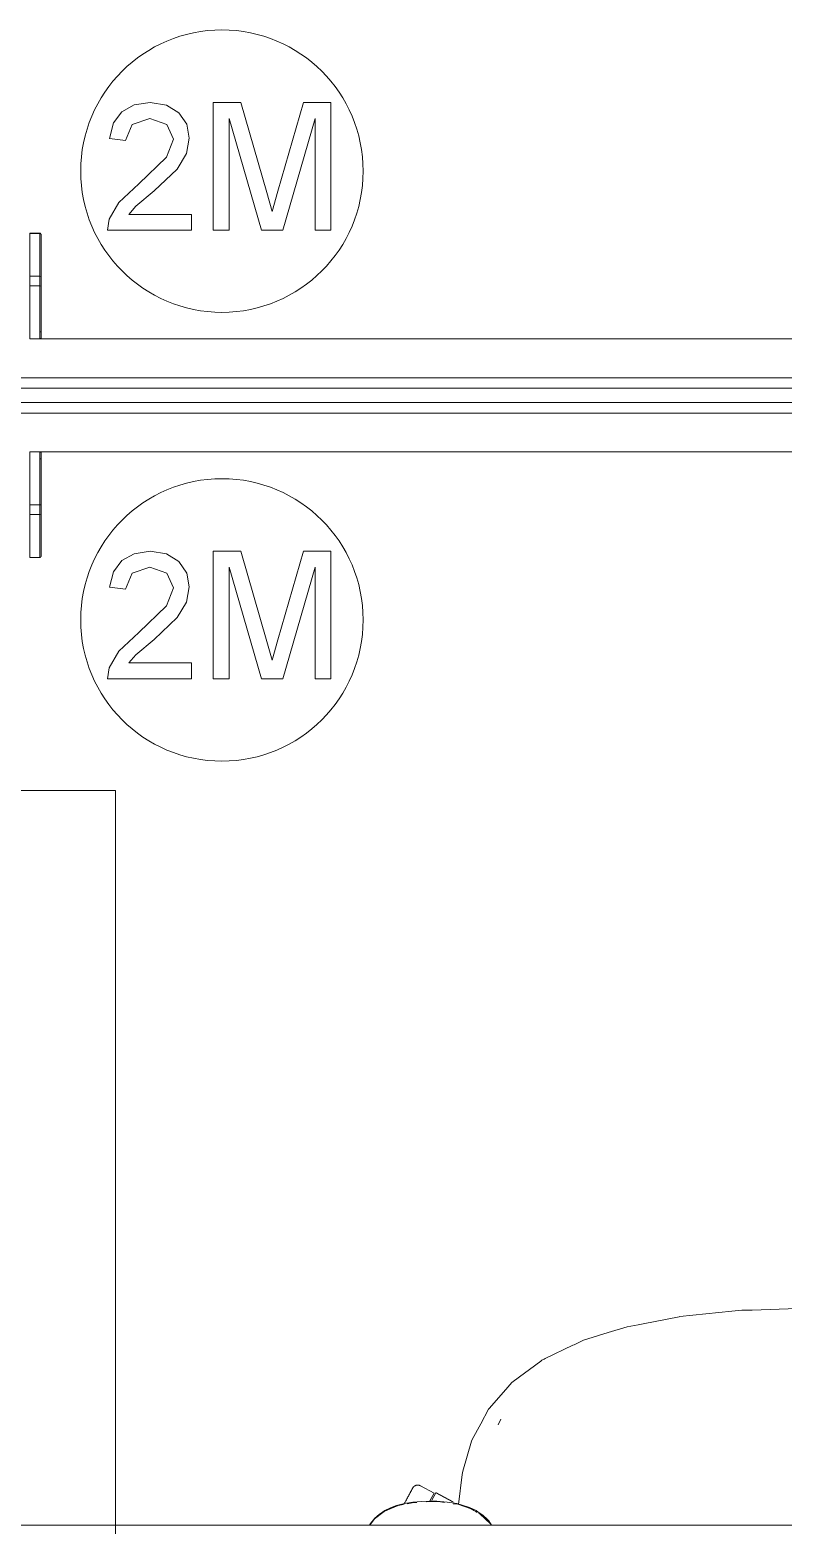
# Model space of a CAD drawing. Header units: millimetres. Extents: x 155927 to 317870, y -36033 to 97293.
# Drawn here: x 222443 to 222976, y 16767 to 17825 of the extents above; entities that cross this region are included whole.
import ezdxf

# ---------------------------------------------------------------- set-up
doc = ezdxf.new("R2010")
doc.units = ezdxf.units.MM
doc.header["$MEASUREMENT"] = 0
doc.layers.add('G-IMPT', color=8, linetype='CONTINUOUS', lineweight=9)
doc.layers.add('I-FURN', color=8, linetype='CONTINUOUS', lineweight=9)

msp = doc.modelspace()

# ---------------------------------------------------------------- linework, layer by layer
at = {"layer": 'G-IMPT'}
for p, q in [((223006.6, 16920.6), (222954.4, 16918.9)), ((222877.3, 16909.2), (222902.7, 16914.1)), ((222903.1, 16914.2), (222902.7, 16914.1)), ((222903.1, 16914.2), (222940.1, 16918)), ((222940.1, 16918), (222947.2, 16918.7)), ((222954.4, 16918.9), (222947.2, 16918.7)), ((222835.1, 16897.5), (222852.4, 16902.9)), ((222852.4, 16902.9), (222866, 16907)), ((222866, 16907), (222873.6, 16908.5)), ((222877.3, 16909.2), (222873.6, 16908.5)), ((222807.8, 16884.6), (222827.4, 16893.9)), ((222827.4, 16893.9), (222828.4, 16894.3)), ((222835.1, 16897.5), (222828.4, 16894.3)), ((222804.7, 16882.8), (222785.3, 16868.3)), ((222804.7, 16882.8), (222805.5, 16883.3)), ((222805.5, 16883.3), (222807.1, 16884.2)), ((222807.8, 16884.6), (222807.1, 16884.2)), ((222781.4, 16864.3), (222784.3, 16867.5)), ((222785.3, 16868.3), (222784.3, 16867.5)), ((222781.4, 16864.3), (222768.4, 16849.5)), ((222762.2, 16838.4), (222767.8, 16848.8)), ((222768.4, 16849.5), (222767.8, 16848.8)), ((222756.2, 16827.1), (222762.2, 16838.4)), ((222776.4, 16841.5), (222774.5, 16837.6)), ((222775.2, 16839.2), (222774.5, 16837.6)), ((222776.4, 16841.5), (222775.2, 16839.2)), ((222749.6, 16804.7), (222755.6, 16826)), ((222755.6, 16826), (222756.2, 16827.1)), ((222749.6, 16804.7), (222749, 16802.4)), ((222746.6, 16781.1), (222749, 16802.4)), ((222714.1, 16782.8), (222708.2, 16781.8)), ((222710.1, 16781.7), (222713.8, 16782.4)), ((222713.8, 16782.4), (222717, 16782.6)), ((222714.1, 16782.8), (222720.3, 16783.4)), ((222726.6, 16783.6), (222720.3, 16783.4)), ((222723.5, 16783), (222726.6, 16783.2)), ((222731.1, 16783.5), (222726.6, 16783.6)), ((222733.8, 16783), (222726.6, 16783.2)), ((222731.1, 16783.5), (222738.5, 16782.9)), ((222733.8, 16783), (222736.6, 16782.6)), ((222745.2, 16781.8), (222738.5, 16782.9)), ((222687, 16771), (222693.8, 16776.2)), ((222690.3, 16774.2), (222687.2, 16771.5)), ((222694.3, 16776.9), (222690.3, 16774.2)), ((222693.8, 16776.2), (222698.2, 16778.1)), ((222694.3, 16776.9), (222698.4, 16778.8)), ((222703.8, 16780.4), (222698.2, 16778.1)), ((222702.7, 16780.4), (222698.4, 16778.8)), ((222702.7, 16780.4), (222708.2, 16781.8)), ((222703.8, 16780.4), (222707.3, 16781.1)), ((222742.8, 16781.7), (222746.1, 16781.3)), ((222749.1, 16780.8), (222745.2, 16781.8)), ((222746.1, 16781.3), (222755.4, 16778.2)), ((222749.1, 16780.8), (222754.2, 16779.1)), ((222754.2, 16779.1), (222758.9, 16776.9)), ((222755.4, 16778.2), (222757.9, 16776.8)), ((222758.4, 16776.5), (222759.8, 16775.6)), ((222758.9, 16776.9), (222760.2, 16776.1)), ((222763.7, 16773.6), (222760.2, 16776.1)), ((222760.6, 16775.2), (222763.7, 16773.3)), ((222761.7, 16774.5), (222763.1, 16773.2)), ((222761.7, 16774.5), (222769.1, 16767.6)), ((222763.3, 16773.1), (222766.8, 16770)), ((222766.7, 16770.8), (222763.7, 16773.6)), ((222763.7, 16773.3), (222769.1, 16767.6)), ((222683.5, 16766.6), (222684.2, 16767.8)), ((222683.8, 16766.6), (222687, 16771)), ((222684.2, 16767.8), (222687.2, 16771.5)), ((222766.7, 16770.8), (222767.9, 16769.5)), ((222769.1, 16767.6), (222766.8, 16770)), ((222769.8, 16766.6), (222767.9, 16769.5))]:
    msp.add_line(p, q, dxfattribs=at)
at = {"layer": 'I-FURN'}
for p, q in [((222508.1, 17767.4), (222502.2, 17759.5)), ((222516.9, 17772.3), (222508.1, 17767.4)), ((222528.3, 17773.9), (222516.9, 17772.3)), ((222539.7, 17772.1), (222528.3, 17773.9)), ((222548.5, 17766.7), (222539.7, 17772.1)), ((222592.3, 17773.9), (222572.9, 17773.9)), ((222572.9, 17773.9), (222572.9, 17683.5)), ((222610.8, 17710.2), (222592.3, 17773.9)), ((222636.8, 17773.9), (222618.6, 17711.3)), ((222656.2, 17773.9), (222636.8, 17773.9)), ((222656.2, 17683.5), (222656.2, 17773.9)), ((222502.2, 17759.5), (222499.4, 17748.5)), ((222510.7, 17747.1), (222515.5, 17758.5)), ((222515.5, 17758.5), (222528, 17762.6)), ((222528, 17762.6), (222540, 17758.4)), ((222540, 17758.4), (222544.6, 17748.1)), ((222554.1, 17758.6), (222548.5, 17766.7)), ((222555.9, 17748.7), (222554.1, 17758.6)), ((222584.2, 17683.5), (222584.2, 17762.6)), ((222584.2, 17762.6), (222606.9, 17683.5)), ((222622.2, 17683.5), (222644.9, 17762.6)), ((222644.9, 17762.6), (222644.9, 17683.5)), ((222499.4, 17748.5), (222510.7, 17747.1)), ((222544.6, 17748.1), (222539.8, 17735.3)), ((222553.9, 17738), (222555.9, 17748.7)), ((222539.8, 17735.3), (222520.2, 17716.4)), ((222547.3, 17726.9), (222553.9, 17738)), ((222531.1, 17711.5), (222547.3, 17726.9)), ((222520.2, 17716.4), (222506.1, 17703.3)), ((222518.1, 17700.6), (222531.1, 17711.5)), ((222614.6, 17696.9), (222610.8, 17710.2)), ((222618.6, 17711.3), (222614.6, 17696.9)), ((222506.1, 17703.3), (222499.2, 17691.3)), ((222513, 17694.8), (222518.1, 17700.6)), ((222557.4, 17694.8), (222513, 17694.8)), ((222557.4, 17683.5), (222557.4, 17694.8)), ((222499.2, 17691.3), (222498, 17683.5)), ((222498, 17683.5), (222557.4, 17683.5)), ((222572.9, 17683.5), (222584.2, 17683.5)), ((222606.9, 17683.5), (222622.2, 17683.5)), ((222644.9, 17683.5), (222656.2, 17683.5)), ((222443.1, 17681.4), (222450.1, 17681.4)), ((222443.1, 17681.3), (222443.1, 17681.4)), ((222443.1, 17681.4), (222450.1, 17681.4)), ((222443.1, 17681.4), (222450.1, 17681.4)), ((222450.1, 17681.3), (222443.1, 17681.3)), ((222443.1, 17651), (222443.1, 17681.3)), ((222450.1, 17681.3), (222450.1, 17681.4)), ((222450.1, 17651), (222450.1, 17681.3)), ((222450.8, 17681.1), (222450.8, 17681.1)), ((222451.1, 17680.4), (222451.1, 17650.2)), ((222451.1, 17680.4), (222451.1, 17650.2)), ((222450.1, 17651), (222443.1, 17651)), ((222443.1, 17644.1), (222443.1, 17651)), ((222450.1, 17644.1), (222450.1, 17651)), ((222450.1, 17644.1), (222443.1, 17644.1)), ((222443.1, 17606.6), (222443.1, 17644.1)), ((222450.1, 17606.6), (222450.1, 17644.1)), ((222451.1, 17611.6), (222451.1, 17650.2)), ((222451.1, 17650.2), (222451.1, 17644.6)), ((222451.1, 17644.6), (222451.1, 17607.6)), ((222450.1, 17611.6), (222451.1, 17611.6)), ((222451.1, 17607.6), (222451.1, 17611.6)), ((222450.1, 17606.6), (222443.1, 17606.6)), ((222450.1, 17606.6), (222443.1, 17606.6)), ((222450.1, 17606.6), (223303.8, 17606.6)), ((223303.8, 17606.6), (222450.1, 17606.6)), ((222451.1, 17607.6), (222451.1, 17607.6)), ((222224.7, 17579.1), (223262.9, 17579.1)), ((223262.9, 17571.6), (222224.7, 17571.6)), ((222224.7, 17561.6), (223262.9, 17561.6)), ((223262.9, 17554.1), (222224.7, 17554.1)), ((222443.1, 17526.6), (222450.1, 17526.6)), ((222450.1, 17526.6), (222443.1, 17526.6)), ((222443.1, 17489.1), (222443.1, 17526.6)), ((223303.8, 17526.6), (222450.1, 17526.6)), ((222450.1, 17526.6), (223303.8, 17526.6)), ((222450.1, 17489.1), (222450.1, 17526.6)), ((222451.1, 17521.6), (222451.1, 17525.6)), ((222451.1, 17525.6), (222451.1, 17488.6)), ((222451.1, 17521.6), (222450.1, 17521.6)), ((222451.1, 17483), (222451.1, 17521.6)), ((222450.1, 17489.1), (222443.1, 17489.1)), ((222443.1, 17482.2), (222443.1, 17489.1)), ((222450.1, 17482.2), (222443.1, 17482.2)), ((222443.1, 17451.9), (222443.1, 17482.2)), ((222450.1, 17482.2), (222450.1, 17489.1)), ((222450.1, 17451.9), (222450.1, 17482.2)), ((222451.1, 17488.6), (222451.1, 17483)), ((222451.1, 17483), (222451.1, 17452.8)), ((222451.1, 17483), (222451.1, 17452.8)), ((222450.1, 17451.9), (222443.1, 17451.9)), ((222443.1, 17451.8), (222443.1, 17451.9)), ((222450.1, 17451.8), (222443.1, 17451.8)), ((222450.1, 17451.8), (222443.1, 17451.8)), ((222443.1, 17451.8), (222450.1, 17451.8)), ((222450.1, 17451.8), (222450.1, 17451.9)), ((222450.8, 17452.1), (222450.8, 17452.1)), ((222508.1, 17449.7), (222502.2, 17441.7)), ((222516.9, 17454.5), (222508.1, 17449.7)), ((222528.3, 17456.2), (222516.9, 17454.5)), ((222539.7, 17454.4), (222528.3, 17456.2)), ((222548.5, 17448.9), (222539.7, 17454.4)), ((222592.3, 17456.2), (222572.9, 17456.2)), ((222572.9, 17456.2), (222572.9, 17365.8)), ((222610.8, 17392.4), (222592.3, 17456.2)), ((222636.8, 17456.2), (222618.6, 17393.6)), ((222656.2, 17456.2), (222636.8, 17456.2)), ((222656.2, 17365.8), (222656.2, 17456.2)), ((222502.2, 17441.7), (222499.4, 17430.7)), ((222510.7, 17429.3), (222515.5, 17440.7)), ((222515.5, 17440.7), (222528, 17444.9)), ((222528, 17444.9), (222540, 17440.6)), ((222540, 17440.6), (222544.6, 17430.3)), ((222554.1, 17440.8), (222548.5, 17448.9)), ((222555.9, 17431), (222554.1, 17440.8)), ((222584.2, 17365.8), (222584.2, 17444.9)), ((222584.2, 17444.9), (222606.9, 17365.8)), ((222622.2, 17365.8), (222644.9, 17444.9)), ((222644.9, 17444.9), (222644.9, 17365.8)), ((222499.4, 17430.7), (222510.7, 17429.3)), ((222544.6, 17430.3), (222539.8, 17417.5)), ((222553.9, 17420.2), (222555.9, 17431)), ((222547.3, 17409.2), (222553.9, 17420.2)), ((222539.8, 17417.5), (222520.2, 17398.6)), ((222531.1, 17393.7), (222547.3, 17409.2)), ((222520.2, 17398.6), (222506.1, 17385.5)), ((222518.1, 17382.8), (222531.1, 17393.7)), ((222614.6, 17379.1), (222610.8, 17392.4)), ((222618.6, 17393.6), (222614.6, 17379.1)), ((222506.1, 17385.5), (222499.2, 17373.6)), ((222513, 17377.1), (222518.1, 17382.8)), ((222557.4, 17377.1), (222513, 17377.1)), ((222557.4, 17365.8), (222557.4, 17377.1)), ((222499.2, 17373.6), (222498, 17365.8)), ((222498, 17365.8), (222557.4, 17365.8)), ((222572.9, 17365.8), (222584.2, 17365.8)), ((222606.9, 17365.8), (222622.2, 17365.8)), ((222644.9, 17365.8), (222656.2, 17365.8)), ((222503.7, 17286.8), (222083.7, 17286.8)), ((222503.7, 16766.6), (222503.7, 17286.8)), ((222714, 16792.8), (222714.1, 16792.9)), ((222714.1, 16792.9), (222714.2, 16793.1)), ((222714.2, 16793.1), (222714.3, 16793.2)), ((222714.3, 16793.2), (222714.4, 16793.3)), ((222714.4, 16793.3), (222714.5, 16793.5)), ((222714.5, 16793.5), (222714.6, 16793.6)), ((222714.6, 16793.6), (222714.7, 16793.7)), ((222714.7, 16793.7), (222714.8, 16793.8)), ((222714.8, 16793.8), (222714.9, 16793.9)), ((222714.9, 16793.9), (222715, 16794)), ((222715, 16794), (222715.2, 16794.1)), ((222715.2, 16794.1), (222715.3, 16794.2)), ((222715.3, 16794.2), (222715.4, 16794.3)), ((222715.4, 16794.3), (222715.6, 16794.4)), ((222715.6, 16794.4), (222715.7, 16794.5)), ((222715.7, 16794.5), (222715.9, 16794.5)), ((222715.9, 16794.5), (222716, 16794.6)), ((222716, 16794.6), (222716.2, 16794.7)), ((222716.2, 16794.7), (222716.3, 16794.7)), ((222716.3, 16794.7), (222716.5, 16794.8)), ((222716.5, 16794.8), (222716.6, 16794.8)), ((222716.6, 16794.8), (222716.8, 16794.9)), ((222716.8, 16794.9), (222716.9, 16794.9)), ((222716.9, 16794.9), (222717.1, 16794.9)), ((222717.1, 16794.9), (222717.3, 16794.9)), ((222717.3, 16794.9), (222717.4, 16794.9)), ((222717.4, 16794.9), (222717.6, 16794.9)), ((222717.6, 16794.9), (222717.7, 16794.9)), ((222717.7, 16794.9), (222717.9, 16794.9)), ((222717.9, 16794.9), (222718.1, 16794.9)), ((222718.1, 16794.9), (222718.2, 16794.9)), ((222718.2, 16794.9), (222718.4, 16794.9)), ((222718.4, 16794.9), (222718.5, 16794.8)), ((222718.5, 16794.8), (222718.7, 16794.8)), ((222718.7, 16794.8), (222718.8, 16794.7)), ((222718.8, 16794.7), (222719, 16794.7)), ((222719, 16794.7), (222719.2, 16794.6)), ((222719.2, 16794.6), (222719.3, 16794.6)), ((222719.3, 16794.6), (222719.4, 16794.5)), ((222719.4, 16794.5), (222719.5, 16794.5)), ((222729.2, 16789.3), (222719.5, 16794.5)), ((222708.8, 16782.9), (222708.3, 16782.1)), ((222709.2, 16783.7), (222708.8, 16782.9)), ((222709.6, 16784.4), (222709.2, 16783.7)), ((222710, 16785.2), (222709.6, 16784.4)), ((222710.4, 16785.9), (222710, 16785.2)), ((222710.7, 16786.6), (222710.4, 16785.9)), ((222711.1, 16787.2), (222710.7, 16786.6)), ((222711.4, 16787.8), (222711.1, 16787.2)), ((222711.7, 16788.4), (222711.4, 16787.8)), ((222711.5, 16788.1), (222711.8, 16788.7)), ((222712, 16789), (222711.7, 16788.4)), ((222711.8, 16788.7), (222712.1, 16789.2)), ((222712.3, 16789.5), (222712, 16789)), ((222712.1, 16789.2), (222712.4, 16789.7)), ((222712.5, 16790), (222712.3, 16789.5)), ((222712.4, 16789.7), (222712.6, 16790.2)), ((222712.8, 16790.4), (222712.5, 16790)), ((222712.6, 16790.2), (222712.9, 16790.6)), ((222713, 16790.8), (222712.8, 16790.4)), ((222712.9, 16790.6), (222713.1, 16791)), ((222713.2, 16791.2), (222713, 16790.8)), ((222713.1, 16791), (222713.3, 16791.3)), ((222713.4, 16791.5), (222713.2, 16791.2)), ((222713.3, 16791.3), (222713.4, 16791.7)), ((222713.4, 16791.7), (222713.6, 16791.9)), ((222713.5, 16791.8), (222713.4, 16791.5)), ((222713.6, 16792.1), (222713.5, 16791.8)), ((222713.8, 16792.3), (222713.6, 16792.1)), ((222713.6, 16791.9), (222713.7, 16792.2)), ((222713.7, 16792.2), (222713.8, 16792.4)), ((222713.8, 16792.4), (222713.9, 16792.5)), ((222713.9, 16792.5), (222713.8, 16792.3)), ((222713.9, 16792.5), (222714, 16792.7)), ((222714, 16792.7), (222713.9, 16792.6)), ((222713.9, 16792.6), (222713.9, 16792.5)), ((222714, 16792.7), (222714, 16792.8)), ((222714, 16792.8), (222714, 16792.8)), ((222714, 16792.8), (222714, 16792.8)), ((222714, 16792.8), (222714, 16792.8)), ((222714, 16792.8), (222714, 16792.7)), ((222726.2, 16783.7), (222729.2, 16789.3)), ((222727.6, 16784.2), (222730.4, 16789.5)), ((222730.4, 16789.5), (222742.8, 16782.9)), ((222742.8, 16783.1), (222730.5, 16789.7)), ((222742.8, 16782.9), (222742.7, 16782.8)), ((222708.3, 16782.1), (222707.9, 16781.2)), ((221948.8, 16766.6), (223548.8, 16766.6)), ((223548.8, 16766.6), (221948.8, 16766.6)), ((222503.7, 16731.8), (222503.7, 16766.6))]:
    msp.add_line(p, q, dxfattribs=at)
at = {"layer": 'I-FURN', "flags": 128}
for points in [[(222450.6, 17681.3), (222450.5, 17681.3), (222450.5, 17681.3), (222450.5, 17681.3), (222450.4, 17681.4), (222450.4, 17681.4), (222450.4, 17681.4), (222450.3, 17681.4), (222450.3, 17681.4), (222450.2, 17681.4), (222450.2, 17681.4), (222450.2, 17681.4), (222450.1, 17681.4), (222450.1, 17681.4), (222450.1, 17681.4)], [(222451.1, 17650.2), (222451.1, 17650.1), (222451.1, 17650), (222451.1, 17649.9), (222451.1, 17649.7), (222451.1, 17649.6), (222451.1, 17649.5), (222451.1, 17649.4), (222451.1, 17649.3), (222451.1, 17649.1), (222451.1, 17649), (222451.1, 17648.9), (222451.1, 17648.7), (222451.1, 17648.6), (222451.1, 17648.4), (222451.1, 17648.3), (222451.1, 17648.1), (222451.1, 17648), (222451.1, 17647.8), (222451.1, 17647.7), (222451.1, 17647.5), (222451.1, 17647.4), (222451.1, 17647.2), (222451.1, 17647), (222451.1, 17646.9), (222451.1, 17646.7), (222451.1, 17646.6), (222451.1, 17646.4), (222451.1, 17646.2), (222451.1, 17646.1), (222451.1, 17645.9), (222451.1, 17645.8), (222451.1, 17645.6), (222451.1, 17645.5), (222451.1, 17645.3), (222451.1, 17645.2), (222451.1, 17645), (222451.1, 17644.9), (222451.1, 17644.8), (222451.1, 17644.6)], [(222451.1, 17644.6), (222451.1, 17641.8), (222451.1, 17639.1), (222451.1, 17636.5), (222451.1, 17634), (222451.1, 17631.6), (222451.1, 17629.2), (222451.1, 17627), (222451.1, 17624.9), (222451.1, 17622.9), (222451.1, 17621), (222451.1, 17619.2), (222451.1, 17617.5), (222451.1, 17616), (222451.1, 17614.5), (222451.1, 17613.2), (222451.1, 17612.1), (222451.1, 17611), (222451.1, 17610.1), (222451.1, 17609.3), (222451.1, 17608.7), (222451.1, 17608.2), (222451.1, 17607.8), (222451.1, 17607.6)], [(222451.1, 17607.6), (222451.1, 17607.6), (222451.1, 17607.6), (222451.1, 17607.6), (222451.1, 17607.6), (222451.1, 17607.7), (222451.1, 17607.7), (222451.1, 17607.7), (222451.1, 17607.8), (222451.1, 17607.8), (222451.1, 17607.9), (222451.1, 17608), (222451.1, 17608), (222451.1, 17608.1), (222451.1, 17608.2), (222451.1, 17608.3), (222451.1, 17608.4), (222451.1, 17608.5), (222451.1, 17608.6), (222451.1, 17608.7), (222451.1, 17608.8), (222451.1, 17608.9), (222451.1, 17609), (222451.1, 17609.2), (222451.1, 17609.3), (222451.1, 17609.4), (222451.1, 17609.6), (222451.1, 17609.7), (222451.1, 17609.8), (222451.1, 17610), (222451.1, 17610.1), (222451.1, 17610.3), (222451.1, 17610.4), (222451.1, 17610.6), (222451.1, 17610.7), (222451.1, 17610.9), (222451.1, 17611.1), (222451.1, 17611.2), (222451.1, 17611.4), (222451.1, 17611.5), (222451.1, 17611.6)], [(222450.1, 17606.6), (222450.1, 17606.6), (222450.1, 17606.6), (222450.2, 17606.6), (222450.2, 17606.6), (222450.3, 17606.6), (222450.3, 17606.6), (222450.3, 17606.6), (222450.4, 17606.6), (222450.4, 17606.7), (222450.5, 17606.7), (222450.5, 17606.7), (222450.5, 17606.7), (222450.6, 17606.7), (222450.6, 17606.7), (222450.6, 17606.8), (222450.7, 17606.8), (222450.7, 17606.8), (222450.7, 17606.8), (222450.8, 17606.9), (222450.8, 17606.9), (222450.8, 17606.9), (222450.8, 17606.9), (222450.9, 17607), (222450.9, 17607), (222450.9, 17607), (222450.9, 17607.1), (222450.9, 17607.1), (222451, 17607.2), (222451, 17607.2), (222451, 17607.2), (222451, 17607.3), (222451, 17607.3), (222451, 17607.3), (222451, 17607.4), (222451.1, 17607.4), (222451.1, 17607.5), (222451.1, 17607.5), (222451.1, 17607.5), (222451.1, 17607.6), (222451.1, 17607.6)], [(222451.1, 17525.6), (222451.1, 17525.6), (222451.1, 17525.7), (222451.1, 17525.7), (222451.1, 17525.8), (222451, 17525.8), (222451, 17525.8), (222451, 17525.9), (222451, 17525.9), (222451, 17526), (222451, 17526), (222451, 17526), (222451, 17526.1), (222450.9, 17526.1), (222450.9, 17526.1), (222450.9, 17526.2), (222450.9, 17526.2), (222450.8, 17526.2), (222450.8, 17526.3), (222450.8, 17526.3), (222450.8, 17526.3), (222450.7, 17526.3), (222450.7, 17526.4), (222450.7, 17526.4), (222450.6, 17526.4), (222450.6, 17526.4), (222450.6, 17526.5), (222450.5, 17526.5), (222450.5, 17526.5), (222450.5, 17526.5), (222450.4, 17526.5), (222450.4, 17526.6), (222450.4, 17526.6), (222450.3, 17526.6), (222450.3, 17526.6), (222450.2, 17526.6), (222450.2, 17526.6), (222450.2, 17526.6), (222450.1, 17526.6), (222450.1, 17526.6), (222450.1, 17526.6)], [(222451.1, 17521.6), (222451.1, 17521.8), (222451.1, 17521.9), (222451.1, 17522.1), (222451.1, 17522.2), (222451.1, 17522.4), (222451.1, 17522.6), (222451.1, 17522.7), (222451.1, 17522.9), (222451.1, 17523), (222451.1, 17523.2), (222451.1, 17523.3), (222451.1, 17523.5), (222451.1, 17523.6), (222451.1, 17523.7), (222451.1, 17523.9), (222451.1, 17524), (222451.1, 17524.1), (222451.1, 17524.2), (222451.1, 17524.4), (222451.1, 17524.5), (222451.1, 17524.6), (222451.1, 17524.7), (222451.1, 17524.8), (222451.1, 17524.9), (222451.1, 17525), (222451.1, 17525.1), (222451.1, 17525.1), (222451.1, 17525.2), (222451.1, 17525.3), (222451.1, 17525.3), (222451.1, 17525.4), (222451.1, 17525.4), (222451.1, 17525.5), (222451.1, 17525.5), (222451.1, 17525.5), (222451.1, 17525.6), (222451.1, 17525.6), (222451.1, 17525.6), (222451.1, 17525.6)], [(222451.1, 17525.6), (222451.1, 17525.6), (222451.1, 17525.6)], [(222451.1, 17525.6), (222451.1, 17525.3), (222451.1, 17524.9), (222451.1, 17524.4), (222451.1, 17523.7), (222451.1, 17522.9), (222451.1, 17521.9), (222451.1, 17520.8), (222451.1, 17519.6), (222451.1, 17518.3), (222451.1, 17516.8), (222451.1, 17515.2), (222451.1, 17513.5), (222451.1, 17511.7), (222451.1, 17509.8), (222451.1, 17507.7), (222451.1, 17505.6), (222451.1, 17503.3), (222451.1, 17501), (222451.1, 17498.5), (222451.1, 17496), (222451.1, 17493.3), (222451.1, 17490.6), (222451.1, 17488.6)], [(222451.1, 17488.6), (222451.1, 17488.4), (222451.1, 17488.3), (222451.1, 17488.2), (222451.1, 17488), (222451.1, 17487.9), (222451.1, 17487.7), (222451.1, 17487.6), (222451.1, 17487.4), (222451.1, 17487.3), (222451.1, 17487.1), (222451.1, 17487), (222451.1, 17486.8), (222451.1, 17486.6), (222451.1, 17486.5), (222451.1, 17486.3), (222451.1, 17486.2), (222451.1, 17486), (222451.1, 17485.8), (222451.1, 17485.7), (222451.1, 17485.5), (222451.1, 17485.4), (222451.1, 17485.2), (222451.1, 17485.1), (222451.1, 17484.9), (222451.1, 17484.8), (222451.1, 17484.6), (222451.1, 17484.5), (222451.1, 17484.3), (222451.1, 17484.2), (222451.1, 17484.1), (222451.1, 17483.9), (222451.1, 17483.8), (222451.1, 17483.7), (222451.1, 17483.6), (222451.1, 17483.4), (222451.1, 17483.3), (222451.1, 17483.2), (222451.1, 17483.1), (222451.1, 17483)], [(222450.1, 17451.8), (222450.1, 17451.8), (222450.1, 17451.8), (222450.2, 17451.8), (222450.2, 17451.8), (222450.3, 17451.8), (222450.3, 17451.8), (222450.3, 17451.8), (222450.4, 17451.8), (222450.4, 17451.8), (222450.5, 17451.8), (222450.5, 17451.9), (222450.5, 17451.9), (222450.6, 17451.9)]]:
    msp.add_lwpolyline(points, dxfattribs=at)
at = {"layer": 'I-FURN'}
for centre, radius, start, end in [((222579, 17725.4), 100, 0, 180), ((222579, 17725.4), 100, 180, 0), ((222450.1, 17680.4), 1, 0, 15.3522), ((222579, 17407.6), 100, 0, 180), ((222450.1, 17452.8), 1, 344.6478, 360), ((222579, 17407.6), 100, 180, 0)]:
    msp.add_arc(centre, radius, start, end, dxfattribs=at)
at = {"layer": 'I-FURN', "extrusion": (0, 0, -1)}
for centre, major_axis, ratio, start_param, end_param in [((222450.1, 17680.4), (1, 0), 0.819152, 4.712389, 6.283185), ((222450.1, 17650.2), (1, 0), 0.819152, 4.712389, 6.283185), ((222450.1, 17644.6), (1, 0), 0.56467, 0, 1.570796), ((222450.1, 17607.6), (1, 0), 0.998113, 0, 1.570796), ((222450.1, 17525.6), (-1, 0), 0.998113, 1.570796, 3.141593), ((222450.1, 17488.6), (-1, 0), 0.56467, 1.570796, 3.141593), ((222450.1, 17483), (-1, 0), 0.819152, 3.141593, 4.712389), ((222450.1, 17452.8), (1, 0), 0.819152, 0, 1.570796)]:
    msp.add_ellipse(centre, major_axis=major_axis, ratio=ratio, start_param=start_param, end_param=end_param, dxfattribs=at)

doc.saveas('drawing.dxf')
